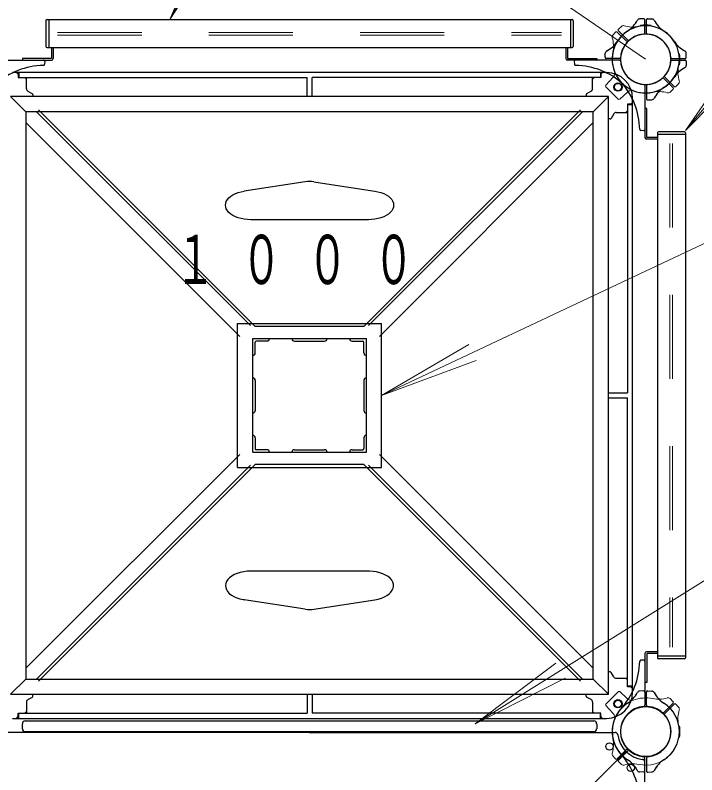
# Model space of a CAD drawing. Units: millimetres on the paper. Extents: x -385 to 0, y -594 to 267.
# Drawn here: x -60.83 to -40.55, y 62.29 to 84.89 of the extents above; entities that cross this region are included whole.
import ezdxf

# ---------------------------------------------------------------- set-up
doc = ezdxf.new("R2010")
doc.units = ezdxf.units.MM
for name, pattern in [('USER1', [4.5, 2.5, -2]), ('USER2', [6, 3, -1, 1, -1]), ('USER3', [8, 3, -1, 1, -1, 1, -1])]:
    doc.linetypes.add(name, pattern=pattern)
doc.layers.add('LY_1', color=7, linetype='Continuous', lineweight=25)
doc.styles.add('ＭＳ ゴシック', font='')
doc.styles.get('ＭＳ ゴシック').set_extended_font_data('MS Gothic')

msp = doc.modelspace()

# ---------------------------------------------------------------- linework, layer by layer
at = {"layer": 'LY_1', "linetype": 'USER2', "lineweight": 13}
msp.add_line((-217.454, 204), (-42.073, 83.581), dxfattribs=at)
at = {"layer": 'LY_1', "lineweight": 13}
for p, q in [((-53.282, 90.353), (-56.229, 84.763)), ((-35.028, 88.527), (-40.888, 81.463)), ((-56.229, 84.763), (-55.066, 87.528)), ((-56.229, 84.763), (-54.604, 87.285)), ((-42.883, 84.476), (-42.794, 84.558)), ((-42.967, 84.392), (-43.05, 84.303)), ((-42.641, 84.115), (-42.919, 84.392)), ((-42.606, 84.15), (-42.884, 84.428)), ((-40.888, 81.463), (-39.181, 83.93)), ((-40.888, 81.463), (-38.778, 83.596)), ((-43.257, 82.808), (-43.037, 83.044)), ((-41.537, 83.01), (-41.259, 82.732)), ((-41.501, 83.045), (-41.224, 82.768)), ((-43.256, 82.762), (-42.889, 82.395)), ((-41.176, 82.769), (-41.086, 82.865)), ((-42.843, 82.394), (-42.607, 82.614)), ((-41.26, 82.685), (-41.356, 82.595)), ((-33.721, 81.215), (-49.928, 73.58)), ((-49.928, 73.58), (-47.336, 75.09)), ((-49.928, 73.58), (-47.113, 74.617)), ((-33.793, 72.156), (-47.141, 63.808)), ((-47.141, 63.808), (-44.746, 65.614)), ((-47.141, 63.808), (-44.469, 65.171)), ((-42.889, 64.765), (-43.256, 64.398)), ((-42.843, 64.766), (-42.607, 64.546)), ((-41.537, 64.15), (-41.259, 64.428)), ((-41.26, 64.476), (-41.348, 64.558)), ((-43.257, 64.352), (-43.037, 64.116)), ((-41.501, 64.115), (-41.224, 64.392)), ((-41.176, 64.392), (-41.093, 64.303)), ((-42.967, 62.769), (-43.056, 62.865)), ((-42.641, 63.045), (-42.919, 62.768)), ((-42.606, 63.01), (-42.884, 62.732)), ((-42.883, 62.685), (-42.787, 62.595))]:
    msp.add_line(p, q, dxfattribs=at)
at = {"layer": 'LY_1'}
for p, q in [((-59.88, 84.763), (-44.263, 84.763)), ((-59.83, 84.763), (-59.83, 83.929)), ((-44.313, 84.763), (-44.313, 83.929)), ((-42.131, 84.787), (-42.252, 84.783)), ((-42.096, 84.361), (-42.096, 84.754)), ((-42.046, 84.361), (-42.046, 84.754)), ((-42.012, 84.787), (-41.881, 84.782)), ((-59.913, 84.729), (-59.913, 83.963)), ((-44.23, 84.729), (-44.23, 83.963)), ((-42.238, 84.565), (-42.238, 84.568)), ((-41.905, 84.565), (-41.905, 84.568)), ((-59.88, 83.929), (-44.263, 83.929)), ((-59.75, 83.929), (-59.75, 83.608)), ((-59.697, 83.929), (-59.697, 83.604)), ((-44.447, 83.929), (-44.447, 83.604)), ((-44.393, 83.929), (-44.393, 83.608)), ((-43.279, 83.639), (-43.274, 83.76)), ((-41.085, 83.746), (-41.083, 83.746)), ((-40.864, 83.639), (-40.869, 83.77)), ((-61.29, 83.554), (-59.747, 83.554)), ((-60.613, 83.608), (-60.613, 83.554)), ((-59.75, 83.608), (-60.613, 83.608)), ((-59.947, 83.519), (-59.952, 83.432)), ((-42.853, 83.554), (-44.397, 83.554)), ((-44.393, 83.608), (-43.53, 83.608)), ((-44.196, 83.519), (-44.191, 83.432)), ((-43.53, 83.608), (-43.53, 83.554)), ((-42.853, 83.604), (-43.245, 83.604)), ((-41.29, 83.604), (-40.898, 83.604)), ((-41.29, 83.554), (-40.898, 83.554)), ((-41.085, 83.413), (-41.083, 83.413)), ((-40.864, 83.52), (-40.869, 83.399)), ((-43.238, 83.188), (-60.904, 83.188)), ((-60.788, 83.188), (-60.738, 83.138)), ((-60.721, 83.188), (-60.738, 83.172)), ((-60.738, 83.188), (-60.738, 83.038)), ((-60.721, 83.188), (-60.721, 83.038)), ((-43.421, 83.188), (-43.405, 83.172)), ((-43.421, 83.188), (-43.421, 83.038)), ((-43.355, 83.188), (-43.405, 83.138)), ((-43.405, 83.188), (-43.405, 83.038)), ((-60.738, 83.055), (-60.721, 83.038)), ((-60.738, 83.038), (-52.146, 83.038)), ((-60.538, 83.038), (-60.488, 82.988)), ((-60.488, 82.702), (-60.488, 83.038)), ((-52.146, 82.473), (-52.146, 83.038)), ((-51.996, 82.473), (-51.996, 83.038)), ((-43.405, 83.038), (-51.996, 83.038)), ((-43.655, 82.702), (-43.655, 83.038)), ((-43.605, 83.038), (-43.655, 82.988)), ((-43.405, 83.055), (-43.421, 83.038)), ((-42.096, 82.799), (-42.096, 81.255)), ((-42.046, 82.799), (-42.046, 82.406)), ((-60.446, 82.63), (-60.315, 82.554)), ((-60.298, 82.525), (-60.298, 82.473)), ((-43.845, 82.525), (-43.845, 82.473)), ((-43.696, 82.63), (-43.828, 82.554)), ((-60.511, 82.02), (-60.965, 82.473)), ((-43.178, 82.473), (-60.965, 82.473)), ((-43.631, 82.02), (-43.178, 82.473)), ((-43.178, 64.687), (-43.178, 82.473)), ((-42.463, 82.297), (-42.513, 82.247)), ((-42.463, 64.747), (-42.463, 82.413)), ((-42.012, 82.373), (-41.891, 82.377)), ((-53.685, 75.632), (-60.132, 82.079)), ((-50.458, 75.632), (-44.011, 82.079)), ((-42.613, 82.047), (-42.663, 81.997)), ((-42.596, 82.247), (-42.613, 82.23)), ((-42.463, 82.247), (-42.613, 82.247)), ((-42.613, 82.247), (-42.613, 73.655)), ((-42.463, 82.23), (-42.613, 82.23)), ((-42.463, 82.23), (-42.48, 82.247)), ((-42.043, 82.121), (-42.096, 82.121)), ((-42.043, 81.258), (-42.043, 82.121)), ((-43.631, 82.02), (-60.511, 82.02)), ((-60.511, 82.02), (-60.511, 65.14)), ((-53.828, 75.657), (-60.191, 82.02)), ((-50.315, 75.657), (-43.952, 82.02)), ((-43.631, 65.14), (-43.631, 82.02)), ((-43.021, 81.955), (-43.097, 81.823)), ((-42.949, 81.997), (-42.613, 81.997)), ((-54.148, 75.337), (-60.511, 81.7)), ((-49.994, 75.337), (-43.631, 81.7)), ((-43.126, 81.807), (-43.178, 81.807)), ((-42.131, 81.456), (-42.219, 81.46)), ((-41.721, 81.388), (-41.721, 65.771)), ((-40.921, 81.421), (-41.688, 81.421)), ((-40.888, 81.388), (-40.888, 65.771)), ((-41.721, 81.205), (-42.046, 81.205)), ((-41.721, 81.258), (-42.043, 81.258)), ((-40.888, 81.338), (-41.721, 81.338)), ((-52.198, 79.939), (-54.015, 79.659)), ((-51.944, 79.939), (-50.128, 79.659)), ((-50.321, 78.808), (-53.821, 78.808)), ((-54.215, 75.723), (-49.928, 75.723)), ((-54.215, 71.437), (-54.215, 75.723)), ((-49.928, 71.437), (-49.928, 75.723)), ((-50.458, 75.632), (-53.685, 75.632)), ((-53.761, 75.27), (-50.381, 75.27)), ((-53.761, 71.89), (-53.761, 75.27)), ((-50.381, 71.89), (-50.381, 75.27)), ((-53.686, 74.845), (-53.686, 75.162)), ((-53.336, 75.195), (-53.653, 75.195)), ((-52.52, 75.195), (-51.623, 75.195)), ((-50.806, 75.195), (-50.49, 75.195)), ((-50.456, 74.845), (-50.456, 75.162)), ((-53.686, 74.028), (-53.686, 73.132)), ((-50.456, 74.028), (-50.456, 73.132)), ((-43.178, 73.655), (-42.613, 73.655)), ((-43.178, 73.505), (-42.613, 73.505)), ((-42.613, 64.913), (-42.613, 73.505)), ((-53.686, 72.315), (-53.686, 71.998)), ((-50.456, 72.315), (-50.456, 71.998)), ((-53.761, 71.89), (-50.381, 71.89)), ((-53.336, 71.965), (-53.653, 71.965)), ((-52.52, 71.965), (-51.623, 71.965)), ((-50.806, 71.965), (-50.49, 71.965)), ((-54.148, 71.824), (-60.511, 65.461)), ((-49.994, 71.824), (-43.631, 65.461)), ((-53.828, 71.503), (-60.191, 65.14)), ((-53.685, 71.528), (-60.132, 65.081)), ((-54.215, 71.437), (-49.928, 71.437)), ((-50.458, 71.528), (-53.685, 71.528)), ((-50.458, 71.528), (-44.011, 65.081)), ((-50.315, 71.503), (-43.952, 65.14)), ((-50.321, 68.353), (-53.821, 68.353)), ((-52.198, 67.221), (-54.015, 67.501)), ((-51.944, 67.221), (-50.128, 67.501)), ((-42.096, 65.905), (-42.096, 64.361)), ((-41.721, 65.955), (-42.046, 65.955)), ((-42.043, 65.901), (-42.043, 65.038)), ((-41.721, 65.901), (-42.043, 65.901)), ((-40.888, 65.821), (-41.721, 65.821)), ((-42.131, 65.704), (-42.219, 65.699)), ((-40.921, 65.738), (-41.688, 65.738)), ((-43.126, 65.353), (-43.178, 65.353)), ((-43.021, 65.205), (-43.097, 65.337)), ((-60.511, 65.14), (-60.965, 64.687)), ((-60.511, 65.14), (-43.631, 65.14)), ((-43.631, 65.14), (-43.178, 64.687)), ((-42.949, 65.163), (-42.613, 65.163)), ((-42.613, 65.113), (-42.663, 65.163)), ((-42.463, 64.93), (-42.613, 64.93)), ((-42.596, 64.913), (-42.613, 64.93)), ((-42.463, 64.913), (-42.613, 64.913)), ((-42.463, 64.863), (-42.513, 64.913)), ((-42.463, 64.93), (-42.48, 64.913)), ((-42.043, 65.038), (-42.096, 65.038)), ((-60.965, 64.687), (-43.178, 64.687)), ((-60.298, 64.635), (-60.298, 64.687)), ((-52.146, 64.687), (-52.146, 64.122)), ((-51.996, 64.687), (-51.996, 64.122)), ((-43.845, 64.635), (-43.845, 64.687)), ((-42.131, 64.787), (-42.252, 64.782)), ((-42.046, 64.361), (-42.046, 64.754)), ((-42.012, 64.787), (-41.891, 64.783)), ((-42.012, 64.787), (-41.881, 64.782)), ((-60.488, 64.458), (-60.488, 64.122)), ((-60.446, 64.53), (-60.315, 64.606)), ((-43.696, 64.53), (-43.828, 64.606)), ((-43.655, 64.458), (-43.655, 64.122)), ((-60.904, 63.972), (-43.238, 63.972)), ((-60.788, 63.972), (-60.738, 64.022)), ((-60.738, 64.105), (-60.721, 64.122)), ((-60.738, 63.972), (-60.738, 64.122)), ((-60.738, 64.122), (-52.146, 64.122)), ((-60.721, 63.972), (-60.738, 63.988)), ((-60.721, 63.972), (-60.721, 64.122)), ((-60.538, 64.122), (-60.488, 64.172)), ((-43.405, 64.122), (-51.996, 64.122)), ((-43.605, 64.122), (-43.655, 64.172)), ((-43.405, 64.105), (-43.421, 64.122)), ((-43.421, 63.972), (-43.421, 64.122)), ((-43.421, 63.972), (-43.405, 63.988)), ((-43.405, 63.972), (-43.405, 64.122)), ((-43.355, 63.972), (-43.405, 64.022)), ((-60.614, 63.812), (-60.614, 63.662)), ((-60.53, 63.896), (-43.614, 63.896)), ((-43.53, 63.812), (-43.53, 63.662)), ((-41.085, 63.746), (-41.083, 63.746)), ((-41.085, 63.746), (-41.083, 63.746)), ((-52.071, 63.554), (-61.161, 63.554)), ((-60.53, 63.579), (-43.614, 63.579)), ((-52.071, 63.554), (-42.981, 63.554)), ((-41.085, 63.413), (-41.083, 63.413)), ((-41.085, 63.413), (-41.083, 63.413)), ((-42.096, 53.579), (-42.096, 62.799)), ((-42.046, 62.799), (-42.046, 62.406)), ((-42.131, 62.373), (-42.252, 62.377)), ((-42.012, 62.373), (-41.881, 62.377)), ((-42.012, 62.372), (-41.891, 62.377))]:
    msp.add_line(p, q, dxfattribs=at)
at = {"layer": 'LY_1', "linetype": 'USER1', "lineweight": 13}
for p, q in [((-59.563, 84.379), (-44.58, 84.379)), ((-59.563, 84.296), (-44.58, 84.296)), ((-41.355, 81.071), (-41.355, 66.088)), ((-41.271, 81.071), (-41.271, 66.088))]:
    msp.add_line(p, q, dxfattribs=at)
at = {"layer": 'LY_1', "linetype": 'USER3', "lineweight": 13}
msp.add_line((-61.482, 44.168), (-42.66, 62.99), dxfattribs=at)
at = {"layer": 'LY_1'}
for points in [[(-53.821, 78.808), (-53.919, 78.811), (-54.015, 78.822), (-54.108, 78.841), (-54.196, 78.866), (-54.278, 78.897), (-54.352, 78.935), (-54.416, 78.977), (-54.471, 79.024), (-54.514, 79.075), (-54.546, 79.129), (-54.565, 79.184), (-54.571, 79.241), (-54.565, 79.297), (-54.546, 79.353), (-54.514, 79.407), (-54.471, 79.457), (-54.416, 79.504), (-54.351, 79.547), (-54.277, 79.584), (-54.196, 79.616), (-54.108, 79.641), (-54.015, 79.659)], [(-50.128, 79.659), (-50.035, 79.641), (-49.947, 79.616), (-49.865, 79.584), (-49.791, 79.547), (-49.726, 79.504), (-49.672, 79.457), (-49.628, 79.407), (-49.597, 79.353), (-49.578, 79.297), (-49.571, 79.241), (-49.578, 79.184), (-49.597, 79.129), (-49.628, 79.075), (-49.672, 79.024), (-49.726, 78.977), (-49.791, 78.935), (-49.865, 78.897), (-49.946, 78.866), (-50.034, 78.841), (-50.127, 78.822), (-50.223, 78.811), (-50.321, 78.808)], [(-53.821, 68.353), (-53.927, 68.348), (-54.031, 68.335), (-54.131, 68.314), (-54.224, 68.285), (-54.309, 68.248), (-54.385, 68.205), (-54.449, 68.156), (-54.501, 68.103), (-54.539, 68.045), (-54.562, 67.986), (-54.571, 67.924), (-54.565, 67.863), (-54.544, 67.803), (-54.508, 67.745), (-54.458, 67.691), (-54.396, 67.641), (-54.322, 67.597), (-54.238, 67.56), (-54.146, 67.529), (-54.047, 67.507), (-54.031, 67.504), (-54.015, 67.501)], [(-50.128, 67.501), (-50.027, 67.521), (-49.933, 67.549), (-49.846, 67.585), (-49.769, 67.627), (-49.703, 67.675), (-49.649, 67.728), (-49.609, 67.785), (-49.583, 67.844), (-49.572, 67.905), (-49.576, 67.966), (-49.595, 68.027), (-49.628, 68.085), (-49.675, 68.14), (-49.736, 68.19), (-49.808, 68.235), (-49.89, 68.274), (-49.981, 68.306), (-50.079, 68.329), (-50.182, 68.345), (-50.288, 68.352), (-50.304, 68.353), (-50.321, 68.353)]]:
    msp.add_lwpolyline(points, dxfattribs=at)
for centre, radius in [((-42.896, 82.755), 0.125), ((-42.896, 64.405), 0.125), ((-42.071, 63.579), 0.743), ((-43.149, 63.133), 0.108), ((-42.518, 62.501), 0.108)]:
    msp.add_circle(centre, radius, dxfattribs=at)
at = {"layer": 'LY_1', "lineweight": 13}
for centre in [(-42.896, 82.755), (-42.896, 64.405)]:
    msp.add_circle(centre, 0.1, dxfattribs=at)
at = {"layer": 'LY_1'}
for centre, radius, start, end in [((-59.88, 84.729), 0.0333, 90, 180), ((-44.263, 84.729), 0.0333, 0, 90), ((-42.249, 84.699), 0.0833, 92, 152.5412), ((-42.13, 84.754), 0.0333, 0, 92), ((-42.013, 84.754), 0.0333, 88, 180), ((-41.893, 84.699), 0.0833, 27.4588, 88), ((-42.072, 83.579), 1, 90, 147.2728), ((-43.062, 85.122), 0.833, 302.7272, 332.5412), ((-42.222, 84.568), 0.0167, 98.6269, 180), ((-42.072, 83.579), 1.017, 90, 98.6269), ((-42.072, 83.579), 1.017, 81.3731, 90), ((-42.072, 83.579), 1, 32.7272, 90), ((-41.922, 84.568), 0.0167, 0, 81.3731), ((-41.08, 85.122), 0.833, 207.4588, 237.2728), ((-42.071, 83.58), 1, 122.7272, 180), ((-42.071, 83.58), 0.75, 94.2707, 180), ((-42.072, 83.579), 0.75, 90, 175.7293), ((-42.13, 84.361), 0.0333, 274.2707, 0), ((-42.072, 83.579), 0.75, 4.2707, 90), ((-42.013, 84.361), 0.0333, 180, 265.7293), ((-42.071, 83.58), 0.75, 0, 85.7293), ((-42.071, 83.58), 1, 0, 57.2728), ((-43.614, 84.571), 0.833, 297.4588, 327.2728), ((-40.529, 84.571), 0.833, 212.7272, 242.5412), ((-59.88, 83.963), 0.0333, 180, 270), ((-44.263, 83.963), 0.0333, 270, 0), ((-43.245, 83.638), 0.0333, 178, 270), ((-43.191, 83.757), 0.0833, 117.4588, 178), ((-42.853, 83.638), 0.0333, 270, 355.7293), ((-41.29, 83.638), 0.0333, 184.2707, 270), ((-41.083, 83.73), 0.0167, 8.6269, 90), ((-42.071, 83.58), 1.017, 0, 8.6269), ((-40.952, 83.757), 0.0833, 2, 62.5412), ((-40.898, 83.638), 0.0333, 270, 2), ((-59.944, 81.234), 2.167, 91.0841, 132.2172), ((-59.985, 83.434), 0.0333, 271.0842, 357), ((-59.981, 83.521), 0.0333, 357, 90), ((-59.747, 83.604), 0.05, 270, 0), ((-44.397, 83.604), 0.05, 180, 270), ((-44.162, 83.521), 0.0333, 90, 183), ((-44.158, 83.434), 0.0333, 183, 268.9158), ((-44.199, 81.234), 2.167, 47.7828, 88.9159), ((-42.071, 83.58), 1, 180, 222.2172), ((-42.853, 83.521), 0.0333, 4.2707, 90), ((-42.071, 83.58), 0.75, 180, 265.7293), ((-42.072, 83.579), 0.75, 184.2707, 270), ((-42.072, 83.579), 0.75, 270, 355.7293), ((-42.071, 83.58), 0.75, 274.2707, 0), ((-42.071, 83.58), 1, 302.7272, 0), ((-41.29, 83.521), 0.0333, 90, 175.7293), ((-41.083, 83.43), 0.0167, 270, 351.3731), ((-42.071, 83.58), 1.017, 351.3731, 0), ((-40.952, 83.402), 0.0833, 297.4588, 358), ((-40.898, 83.521), 0.0333, 358, 90), ((-43.238, 82.413), 0.775, 0, 90), ((-40.529, 82.588), 0.833, 117.4588, 147.2728), ((-42.072, 83.579), 1, 270, 327.2728), ((-44.416, 81.452), 2.167, 1.0841, 42.2172), ((-42.072, 83.579), 1, 227.7828, 270), ((-42.13, 82.799), 0.0333, 0, 85.7293), ((-42.013, 82.799), 0.0333, 94.2707, 180), ((-41.08, 82.038), 0.833, 122.7272, 152.5412), ((-60.405, 82.702), 0.0833, 180, 240), ((-60.331, 82.525), 0.0333, 0, 60), ((-43.811, 82.525), 0.0333, 120, 180), ((-43.738, 82.702), 0.0833, 300, 0), ((-42.013, 82.406), 0.0333, 180, 272), ((-41.893, 82.46), 0.0833, 272, 332.5412), ((-43.126, 81.84), 0.0333, 270, 330), ((-42.949, 81.913), 0.0833, 90, 150), ((-42.217, 81.494), 0.0333, 181.0841, 267), ((-42.13, 81.489), 0.0333, 267, 0), ((-41.688, 81.388), 0.0333, 90, 180), ((-40.921, 81.388), 0.0333, 0, 90), ((-42.046, 81.255), 0.05, 180, 270), ((-52.071, 79.116), 0.833, 81.2291, 98.7709), ((-53.336, 75.27), 0.075, 270, 0), ((-52.52, 75.27), 0.075, 180, 270), ((-51.623, 75.27), 0.075, 270, 0), ((-50.806, 75.27), 0.075, 180, 270), ((-53.653, 75.162), 0.0333, 90, 180), ((-50.49, 75.162), 0.0333, 0, 90), ((-53.761, 74.845), 0.075, 270, 0), ((-50.381, 74.845), 0.075, 180, 270), ((-53.761, 74.028), 0.075, 0, 90), ((-50.381, 74.028), 0.075, 90, 180), ((-53.761, 73.132), 0.075, 270, 0), ((-50.381, 73.132), 0.075, 180, 270), ((-53.761, 72.315), 0.075, 0, 90), ((-50.381, 72.315), 0.075, 90, 180), ((-53.653, 71.998), 0.0333, 180, 270), ((-53.336, 71.89), 0.075, 0, 90), ((-52.52, 71.89), 0.075, 90, 180), ((-51.623, 71.89), 0.075, 0, 90), ((-50.806, 71.89), 0.075, 90, 180), ((-50.49, 71.998), 0.0333, 270, 0), ((-52.071, 68.045), 0.833, 261.2291, 278.7709), ((-42.046, 65.905), 0.05, 90, 180), ((-41.688, 65.771), 0.0333, 180, 270), ((-40.921, 65.771), 0.0333, 270, 0), ((-44.416, 65.708), 2.167, 317.7828, 358.9158), ((-42.217, 65.666), 0.0333, 93, 178.9159), ((-42.13, 65.671), 0.0333, 0, 93), ((-43.126, 65.32), 0.0333, 30, 90), ((-42.949, 65.247), 0.0833, 210, 270), ((-43.238, 64.747), 0.775, 270, 0), ((-43.062, 65.122), 0.833, 302.7272, 332.5412), ((-42.249, 64.699), 0.0833, 92, 152.5412), ((-42.13, 64.753), 0.0333, 0, 92), ((-42.013, 64.754), 0.0333, 88, 180), ((-42.013, 64.753), 0.0333, 88, 180), ((-41.893, 64.699), 0.0833, 27.4588, 88), ((-41.893, 64.699), 0.0833, 27.4588, 88), ((-41.08, 65.122), 0.833, 207.4588, 237.2728), ((-41.08, 65.122), 0.833, 207.4588, 237.2728), ((-60.405, 64.458), 0.0833, 120, 180), ((-60.331, 64.635), 0.0333, 300, 0), ((-43.811, 64.635), 0.0333, 180, 240), ((-43.738, 64.458), 0.0833, 0, 60), ((-42.071, 63.579), 1, 122.7272, 180), ((-42.071, 63.58), 1, 0, 57.2728), ((-42.071, 63.579), 1, 0, 57.2728), ((-42.071, 63.58), 1, 137.7828, 180), ((-42.071, 63.58), 0.75, 94.2707, 180), ((-42.071, 63.579), 0.75, 94.2707, 180), ((-42.13, 64.361), 0.0333, 274.2707, 0), ((-42.13, 64.361), 0.0333, 274.2707, 0), ((-42.013, 64.361), 0.0333, 180, 265.7293), ((-42.013, 64.361), 0.0333, 180, 265.7293), ((-42.071, 63.58), 0.75, 0, 85.7293), ((-42.071, 63.579), 0.75, 0, 85.7293), ((-60.53, 63.812), 0.0833, 90, 180), ((-43.614, 63.812), 0.0833, 0, 90), ((-41.083, 63.73), 0.0167, 8.6269, 90), ((-41.083, 63.729), 0.0167, 8.6269, 90), ((-60.53, 63.662), 0.0833, 180, 270), ((-43.614, 63.662), 0.0833, 270, 0), ((-42.071, 63.58), 1, 180, 237.2728), ((-42.071, 63.579), 1, 180, 222.2172), ((-42.981, 63.471), 0.0833, 6.7872, 90), ((-42.071, 63.58), 0.75, 180, 265.7293), ((-42.071, 63.579), 0.75, 180, 265.7293), ((-42.071, 63.58), 0.75, 274.2707, 0), ((-42.071, 63.579), 0.75, 274.2707, 0), ((-42.071, 63.58), 1, 302.7272, 0), ((-42.071, 63.579), 1, 302.7272, 0), ((-42.071, 63.58), 1.017, 0, 8.6269), ((-42.071, 63.579), 1.017, 0, 8.6269), ((-42.071, 63.58), 1.017, 351.3731, 0), ((-42.071, 63.579), 1.017, 351.3731, 0), ((-42.071, 63.579), 0.833, 186.7872, 263.2128), ((-41.083, 63.43), 0.0167, 270, 351.3731), ((-41.083, 63.429), 0.0167, 270, 351.3731), ((-44.416, 61.452), 2.167, 1.0841, 42.2172), ((-42.13, 62.799), 0.0333, 0, 85.7293), ((-42.13, 62.798), 0.0333, 0, 85.7293), ((-42.013, 62.799), 0.0333, 94.2707, 180), ((-42.013, 62.798), 0.0333, 94.2707, 180), ((-43.062, 62.038), 0.833, 27.4588, 57.2728), ((-42.18, 62.669), 0.0833, 0, 83.2128), ((-41.08, 62.038), 0.833, 122.7272, 152.5412), ((-41.08, 62.037), 0.833, 122.7272, 152.5412), ((-42.249, 62.46), 0.0833, 207.4588, 268), ((-42.13, 62.406), 0.0333, 268, 0), ((-42.013, 62.406), 0.0333, 180, 272), ((-42.013, 62.406), 0.0333, 180, 272), ((-41.893, 62.46), 0.0833, 272, 332.5412), ((-41.893, 62.46), 0.0833, 272, 332.5412)]:
    msp.add_arc(centre, radius, start, end, dxfattribs=at)
at = {"layer": 'LY_1', "lineweight": 13}
for centre, radius, start, end in [((-42.737, 84.498), 0.0833, 72.4588, 133), ((-42.461, 85.372), 0.833, 252.4588, 282.2728), ((-42.071, 83.58), 1, 45, 102.2728), ((-42.989, 84.246), 0.0833, 137, 197.5412), ((-42.942, 84.369), 0.0333, 45, 137), ((-42.86, 84.451), 0.0333, 133, 225), ((-42.071, 83.58), 0.75, 45, 130.7293), ((-43.863, 83.97), 0.833, 347.7272, 17.5412), ((-42.665, 84.091), 0.0333, 319.2707, 45), ((-42.582, 84.174), 0.0333, 225, 310.7293), ((-42.071, 83.58), 0.75, 319.2707, 45), ((-42.071, 83.58), 1, 347.7272, 45), ((-42.071, 83.58), 0.75, 139.2707, 225), ((-42.071, 83.58), 1, 167.7272, 201.8676), ((-43.159, 83.158), 0.167, 317, 21.2094), ((-40.28, 83.19), 0.833, 167.7272, 197.5412), ((-42.071, 83.58), 0.75, 225, 310.7293), ((-41.56, 82.987), 0.0333, 45, 130.7293), ((-41.478, 83.069), 0.0333, 139.2707, 225), ((-43.233, 82.785), 0.0333, 137, 225), ((-41.282, 82.709), 0.0333, 313, 45), ((-41.2, 82.791), 0.0333, 225, 317), ((-41.154, 82.914), 0.0833, 317, 17.5412), ((-42.493, 82.493), 0.167, 68.7906, 133), ((-42.071, 83.58), 1, 248.1324, 282.2728), ((-41.681, 81.789), 0.833, 72.4588, 102.2728), ((-41.405, 82.663), 0.0833, 252.4588, 313), ((-42.866, 82.419), 0.0333, 225, 313), ((-42.866, 64.742), 0.0333, 47, 135), ((-42.493, 64.668), 0.167, 227, 291.2094), ((-42.071, 63.58), 1, 77.7272, 111.8676), ((-41.681, 65.372), 0.833, 257.7272, 287.5412), ((-41.405, 64.498), 0.0833, 47, 107.5412), ((-41.282, 64.451), 0.0333, 315, 47), ((-43.233, 64.375), 0.0333, 135, 223), ((-42.071, 63.58), 0.75, 49.2707, 135), ((-41.2, 64.369), 0.0333, 43, 135), ((-40.28, 63.97), 0.833, 162.4588, 192.2728), ((-41.154, 64.246), 0.0833, 342.4588, 43), ((-43.159, 64.002), 0.167, 338.7906, 43), ((-42.071, 63.58), 0.75, 135, 220.7293), ((-41.56, 64.174), 0.0333, 229.2707, 315), ((-42.071, 63.58), 0.75, 315, 40.7293), ((-41.478, 64.091), 0.0333, 135, 220.7293), ((-42.071, 63.58), 1, 158.1324, 192.2728), ((-42.071, 63.58), 1, 315, 12.2728), ((-43.863, 63.19), 0.833, 342.4588, 12.2728), ((-42.665, 63.069), 0.0333, 315, 40.7293), ((-42.989, 62.914), 0.0833, 162.4588, 223), ((-42.582, 62.987), 0.0333, 49.2707, 135), ((-42.071, 63.58), 0.75, 229.2707, 315), ((-42.071, 63.58), 1, 257.7272, 315), ((-42.942, 62.791), 0.0333, 223, 315), ((-42.86, 62.709), 0.0333, 135, 227), ((-42.461, 61.789), 0.833, 77.7272, 107.5412), ((-42.737, 62.663), 0.0833, 227, 287.5412)]:
    msp.add_arc(centre, radius, start, end, dxfattribs=at)

# ---------------------------------------------------------------- texts
at = {"layer": 'LY_1', "insert": (-56.071, 77.614), "char_height": 1.466, "attachment_point": 4, "style": 'ＭＳ ゴシック'}
msp.add_mtext('\\T1.64;\\W0.6;１０００', dxfattribs=at)

doc.saveas('drawing.dxf')
